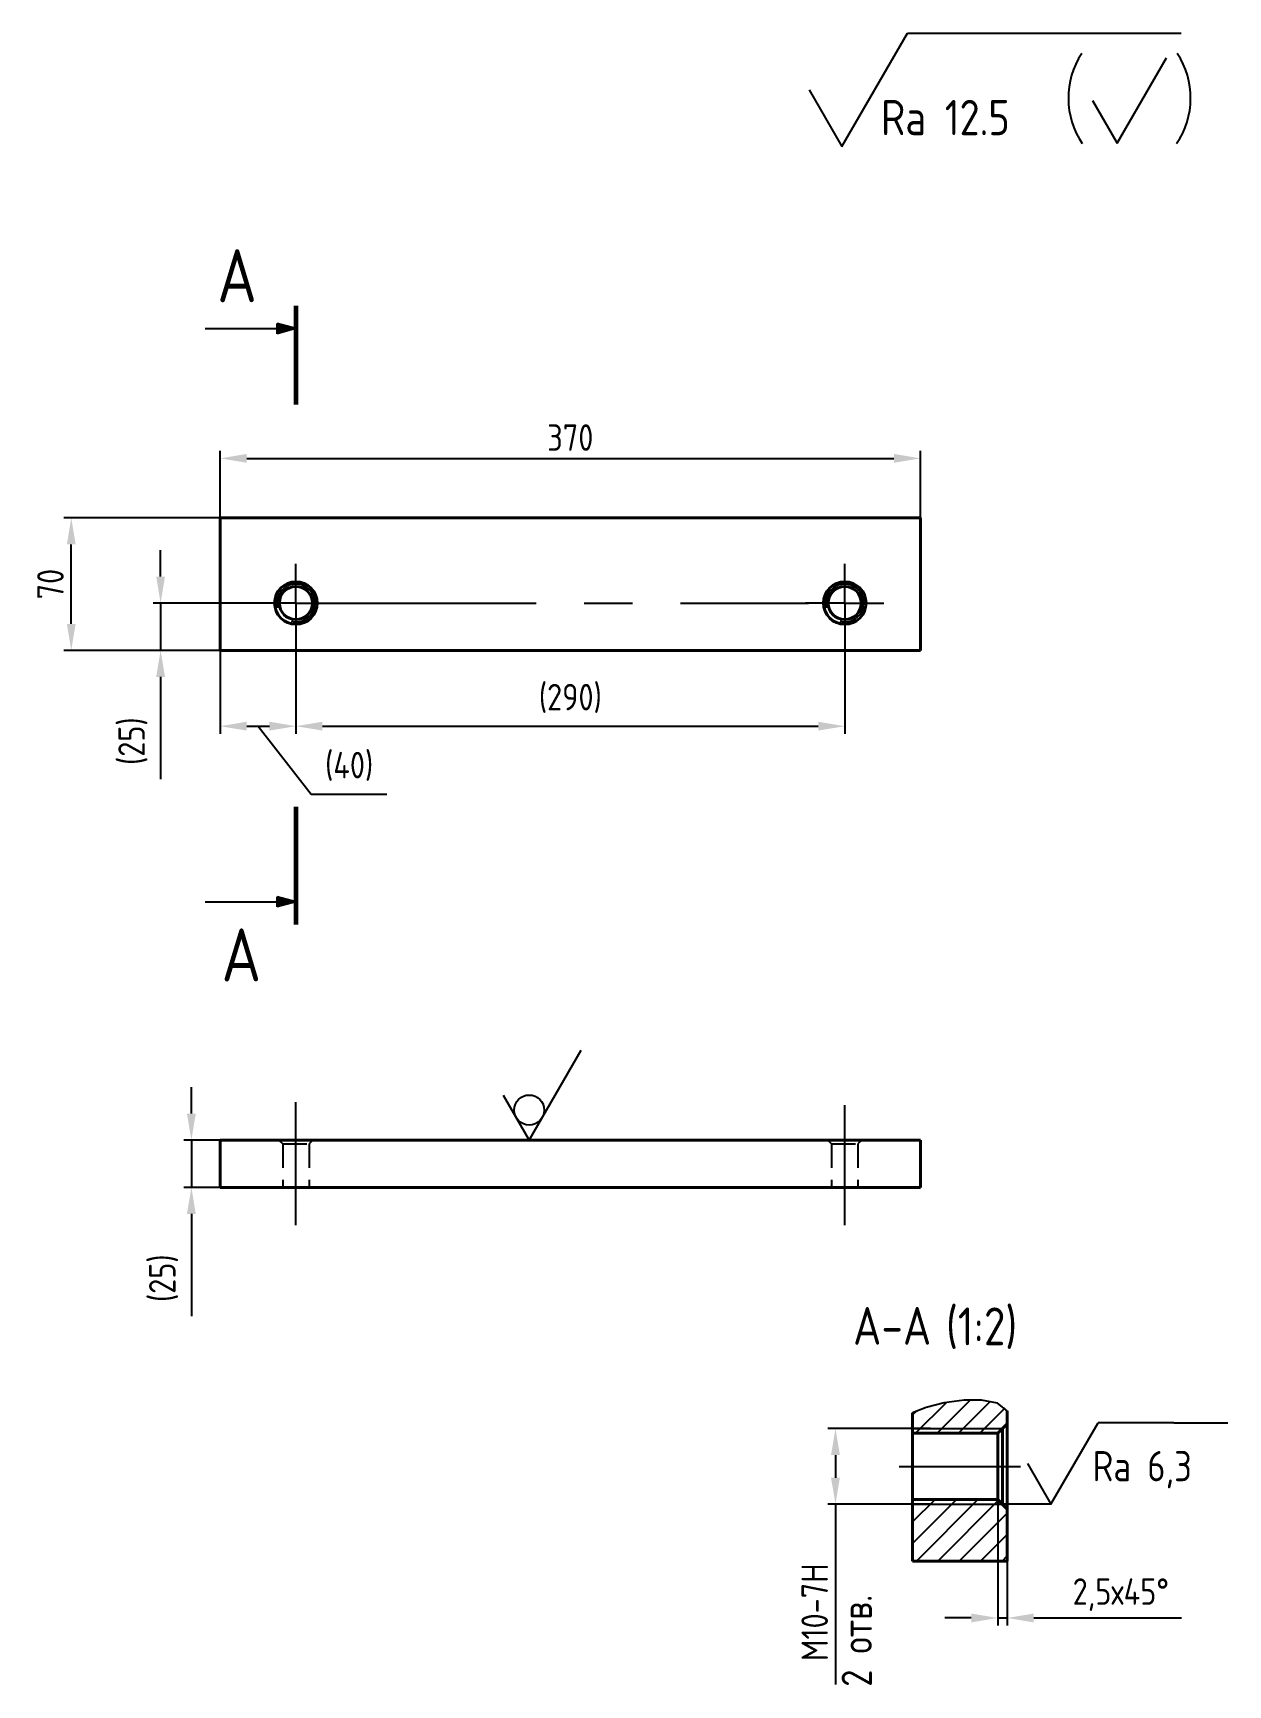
# Model space of a CAD drawing. Header units: millimetres. Extents: x 4 to 867, y 18 to 536.
# Drawn here: x 3.6 to 161.4, y 18.2 to 236.4 of the extents above.
import ezdxf

# ---------------------------------------------------------------- set-up
doc = ezdxf.new("R2010")
doc.units = ezdxf.units.MM
doc.linetypes.add('CENTER', pattern=[50.8, 31.75, -6.35, 6.35, -6.35])
doc.linetypes.add('HIDDEN', pattern=[9.525, 6.35, -3.175])
for name, color, linetype in [('12_SURFACE_FINISH', 7, 'Continuous'), ('Cen', 5, 'CENTER'), ('Hide', 2, 'HIDDEN')]:
    doc.layers.add(name, color=color, linetype=linetype)
doc.layers.add('AM_5', color=3, linetype='Continuous', lineweight=25)
doc.layers.add('Con', color=6, linetype='Continuous', lineweight=40)
doc.styles.add('Style1', font='romans.shx', dxfattribs={"width": 0.8})
doc.dimstyles.new('DIMSTYLE_1$0', dxfattribs={"dimtxt": 3.5, "dimasz": 3.5, "dimexe": 1, "dimexo": 0, "dimgap": 1, "dimtad": 1, "dimdec": 1, "dimlfac": 5, "dimtxsty": 'Style1', "dimcen": 0.09, "dimadec": 1, "dimazin": 2, "dimtp": 0.8, "dimtm": 0.8, "dimtfac": 1, "dimtdec": 1, "dimtofl": 0, "dimtmove": 0, "dimatfit": 3, "dimfxl": 1, "dimtolj": 1, "dimarcsym": 0})

# ---------------------------------------------------------------- blocks, each defined once
blk = doc.blocks.new('*D4')
at = {"layer": 'AM_5', "color": 0, "lineweight": -2, "transparency": 16777216}
for p, q in [((131.01, 42.7), (131.01, 26.06)), ((132.26, 42.6), (132.26, 26.06)), ((127.51, 27.06), (124.01, 27.06)), ((131.01, 27.06), (132.26, 27.06)), ((135.76, 27.06), (155.26, 27.06))]:
    blk.add_line(p, q, dxfattribs=at)
at = {"layer": 'AM_5', "color": 0, "transparency": 16777216}
for points in [[(127.51, 27.64), (127.51, 26.47), (131.01, 27.06)], [(135.76, 27.64), (135.76, 26.47), (132.26, 27.06)]]:
    blk.add_solid(points, dxfattribs=at)
at = {"layer": 'Defpoints', "color": 0, "transparency": 16777216}
for p in [(131.01, 42.7), (132.26, 42.6), (132.26, 27.06)]:
    blk.add_point(p, dxfattribs=at)
at = {"layer": 'AM_5', "color": 0, "transparency": 16777216, "insert": (147.26, 30.14), "char_height": 3.5, "attachment_point": 5, "style": 'Style1'}
blk.add_mtext('\\A1;2,5х45%%D', dxfattribs=at)
blk = doc.blocks.new('*D7')
at = {"layer": 'AM_5', "color": 0, "lineweight": -2, "transparency": 16777216}
for p, q in [((122.1, 52.08), (108.57, 52.08)), ((109.57, 48.58), (109.57, 45.58)), ((122.1, 42.08), (108.57, 42.08)), ((109.57, 42.08), (109.57, 18.28))]:
    blk.add_line(p, q, dxfattribs=at)
at = {"layer": 'AM_5', "color": 0, "transparency": 16777216}
for points in [[(108.98, 48.58), (110.15, 48.58), (109.57, 52.08)], [(108.98, 45.58), (110.15, 45.58), (109.57, 42.08)]]:
    blk.add_solid(points, dxfattribs=at)
at = {"layer": 'Defpoints', "color": 0, "transparency": 16777216}
for p in [(109.57, 52.08), (122.1, 52.08), (122.1, 42.08)]:
    blk.add_point(p, dxfattribs=at)
at = {"layer": 'AM_5', "color": 0, "transparency": 16777216, "insert": (106.82, 27.81), "char_height": 3.5, "attachment_point": 5, "rotation": 90, "style": 'Style1'}
blk.add_mtext('\\A1;М10-7Н', dxfattribs=at)
blk = doc.blocks.new('*D8')
at = {"layer": 'AM_5', "color": 0, "lineweight": -2, "transparency": 16777216}
for p, q in [((24.48, 93.69), (24.48, 97.19)), ((28.29, 90.19), (23.48, 90.19)), ((24.48, 90.19), (24.48, 83.94)), ((28.29, 83.94), (23.48, 83.94)), ((24.48, 80.44), (24.48, 66.94))]:
    blk.add_line(p, q, dxfattribs=at)
at = {"layer": 'AM_5', "color": 0, "transparency": 16777216}
for points in [[(23.89, 93.69), (25.06, 93.69), (24.48, 90.19)], [(23.89, 80.44), (25.06, 80.44), (24.48, 83.94)]]:
    blk.add_solid(points, dxfattribs=at)
at = {"layer": 'Defpoints', "color": 0, "transparency": 16777216}
for p in [(24.48, 90.19), (28.29, 90.19), (28.29, 83.94)]:
    blk.add_point(p, dxfattribs=at)
at = {"layer": 'AM_5', "color": 0, "transparency": 16777216, "insert": (20.81, 71.94), "char_height": 3.5, "attachment_point": 5, "rotation": 90, "style": 'Style1'}
blk.add_mtext('\\A1;(25)', dxfattribs=at)
blk = doc.blocks.new('*D9')
at = {"layer": 'AM_5', "color": 0, "lineweight": -2, "transparency": 16777216}
for p, q in [((38.29, 161.14), (38.29, 143.87)), ((28.29, 154.89), (28.29, 143.87)), ((31.79, 144.87), (34.79, 144.87)), ((33.29, 144.87), (40.32, 135.89)), ((40.32, 135.89), (50.32, 135.89))]:
    blk.add_line(p, q, dxfattribs=at)
at = {"layer": 'AM_5', "color": 0, "transparency": 16777216}
for points in [[(31.79, 145.46), (31.79, 144.29), (28.29, 144.87)], [(34.79, 145.46), (34.79, 144.29), (38.29, 144.87)]]:
    blk.add_solid(points, dxfattribs=at)
at = {"layer": 'Defpoints', "color": 0, "transparency": 16777216}
for p in [(38.29, 161.14), (28.29, 154.89), (38.29, 144.87)]:
    blk.add_point(p, dxfattribs=at)
at = {"layer": 'AM_5', "color": 0, "transparency": 16777216, "insert": (45.32, 139.56), "char_height": 3.5, "attachment_point": 5, "style": 'Style1'}
blk.add_mtext('\\A1;(40)', dxfattribs=at)
blk = doc.blocks.new('*D10')
at = {"layer": 'AM_5', "color": 0, "lineweight": -2, "transparency": 16777216}
for p, q in [((38.29, 161.14), (38.29, 143.87)), ((110.79, 161.14), (110.79, 143.87)), ((41.79, 144.87), (107.29, 144.87))]:
    blk.add_line(p, q, dxfattribs=at)
at = {"layer": 'AM_5', "color": 0, "transparency": 16777216}
for points in [[(41.79, 145.46), (41.79, 144.29), (38.29, 144.87)], [(107.29, 145.46), (107.29, 144.29), (110.79, 144.87)]]:
    blk.add_solid(points, dxfattribs=at)
at = {"layer": 'Defpoints', "color": 0, "transparency": 16777216}
for p in [(38.29, 161.14), (110.79, 161.14), (110.79, 144.87)]:
    blk.add_point(p, dxfattribs=at)
at = {"layer": 'AM_5', "color": 0, "transparency": 16777216, "insert": (74.54, 148.54), "char_height": 3.5, "attachment_point": 5, "style": 'Style1'}
blk.add_mtext('\\A1;(290)', dxfattribs=at)
blk = doc.blocks.new('*D11')
at = {"layer": 'AM_5', "color": 0, "lineweight": -2, "transparency": 16777216}
for p, q in [((28.29, 172.39), (28.29, 181.25)), ((120.79, 172.39), (120.79, 181.25)), ((31.79, 180.25), (117.29, 180.25))]:
    blk.add_line(p, q, dxfattribs=at)
at = {"layer": 'AM_5', "color": 0, "transparency": 16777216}
for points in [[(31.79, 180.84), (31.79, 179.67), (28.29, 180.25)], [(117.29, 180.84), (117.29, 179.67), (120.79, 180.25)]]:
    blk.add_solid(points, dxfattribs=at)
at = {"layer": 'Defpoints', "color": 0, "transparency": 16777216}
for p in [(120.79, 180.25), (28.29, 172.39), (120.79, 172.39)]:
    blk.add_point(p, dxfattribs=at)
at = {"layer": 'AM_5', "color": 0, "transparency": 16777216, "insert": (74.54, 183), "char_height": 3.5, "attachment_point": 5, "style": 'Style1'}
blk.add_mtext('\\A1;370', dxfattribs=at)
blk = doc.blocks.new('*D5')
at = {"layer": 'AM_5', "color": 0, "lineweight": -2, "transparency": 16777216}
for p, q in [((20.41, 164.64), (20.41, 168.14)), ((38.29, 161.14), (19.41, 161.14)), ((20.41, 161.14), (20.41, 154.89)), ((28.29, 154.89), (19.41, 154.89)), ((20.41, 151.39), (20.41, 137.89))]:
    blk.add_line(p, q, dxfattribs=at)
at = {"layer": 'AM_5', "color": 0, "transparency": 16777216}
for points in [[(19.83, 164.64), (21, 164.64), (20.41, 161.14)], [(19.83, 151.39), (21, 151.39), (20.41, 154.89)]]:
    blk.add_solid(points, dxfattribs=at)
at = {"layer": 'Defpoints', "color": 0, "transparency": 16777216}
for p in [(20.41, 161.14), (38.29, 161.14), (28.29, 154.89)]:
    blk.add_point(p, dxfattribs=at)
at = {"layer": 'AM_5', "color": 0, "transparency": 16777216, "insert": (16.75, 142.89), "char_height": 3.5, "attachment_point": 5, "rotation": 90, "style": 'Style1'}
blk.add_mtext('\\A1;(25)', dxfattribs=at)
blk = doc.blocks.new('*D6')
at = {"layer": 'AM_5', "color": 0, "lineweight": -2, "transparency": 16777216}
for p, q in [((28.29, 172.39), (7.61, 172.39)), ((8.61, 158.39), (8.61, 168.89)), ((28.29, 154.89), (7.61, 154.89))]:
    blk.add_line(p, q, dxfattribs=at)
at = {"layer": 'AM_5', "color": 0, "transparency": 16777216}
for points in [[(8.03, 168.89), (9.19, 168.89), (8.61, 172.39)], [(8.03, 158.39), (9.19, 158.39), (8.61, 154.89)]]:
    blk.add_solid(points, dxfattribs=at)
at = {"layer": 'Defpoints', "color": 0, "transparency": 16777216}
for p in [(8.61, 172.39), (28.29, 172.39), (28.29, 154.89)]:
    blk.add_point(p, dxfattribs=at)
at = {"layer": 'AM_5', "color": 0, "transparency": 16777216, "insert": (5.86, 163.64), "char_height": 3.5, "attachment_point": 5, "rotation": 90, "style": 'Style1'}
blk.add_mtext('\\A1;70', dxfattribs=at)

msp = doc.modelspace()

# ---------------------------------------------------------------- linework, layer by layer
at = {"color": 7, "linetype": 'Continuous', "lineweight": 60}
for p, q in [((38.29, 200.388), (38.29, 187.388)), ((38.29, 134.202), (38.29, 121.202)), ((38.29, 131.653), (38.29, 118.653))]:
    msp.add_line(p, q, dxfattribs=at)
at = {"color": 7, "linetype": 'Continuous'}
for p, q in [((26.29, 197.388), (38.29, 197.388)), ((26.29, 121.653), (38.29, 121.653))]:
    msp.add_line(p, q, dxfattribs=at)
at = {"color": 2, "linetype": 'Continuous'}
for p, q in [((38.29, 197.388), (35.8, 198.055)), ((35.8, 196.72), (35.8, 198.055)), ((38.29, 197.388), (35.8, 196.72)), ((38.29, 121.653), (35.8, 122.32)), ((35.8, 120.986), (35.8, 122.32)), ((38.29, 121.653), (35.8, 120.986)), ((72.53, 96.121), (75.966, 102.073)), ((65.683, 96.121), (69.107, 90.191)), ((69.107, 90.191), (72.53, 96.121)), ((121.532, 54.867), (119.76, 54.171)), ((120.161, 51.45), (124.26, 55.549)), ((123.928, 55.489), (121.532, 54.867)), ((122.99, 51.45), (127.399, 55.859)), ((126.563, 55.819), (123.928, 55.489)), ((125.818, 51.45), (130.048, 55.679)), ((128.861, 55.835), (126.563, 55.819)), ((128.647, 51.45), (131.997, 54.8)), ((130.967, 55.414), (128.861, 55.835)), ((132.26, 54.418), (130.967, 55.414)), ((119.76, 53.877), (120.299, 54.416)), ((141.136, 47.454), (144.252, 52.853)), ((154.252, 52.853), (144.252, 52.853)), ((154.252, 52.853), (161.417, 52.853)), ((119.76, 52.075), (131.635, 52.075)), ((134.924, 47.454), (138.03, 42.075)), ((138.03, 42.075), (141.136, 47.454)), ((119.76, 42.563), (119.897, 42.7)), ((119.76, 39.735), (122.725, 42.7)), ((119.76, 36.906), (125.554, 42.7)), ((119.76, 42.075), (131.635, 42.075)), ((120.257, 34.575), (128.382, 42.7)), ((123.085, 34.575), (131.11, 42.6)), ((138.03, 42.075), (131.635, 42.075)), ((125.914, 34.575), (132.26, 40.921)), ((128.742, 34.575), (132.26, 38.093)), ((131.571, 34.575), (132.26, 35.264))]:
    msp.add_line(p, q, dxfattribs=at)
msp.add_circle((69.107, 94.16), 1.984, dxfattribs=at)
for centre in [(38.29, 161.142), (110.79, 161.142)]:
    msp.add_arc(centre, 2.5, 255, 195, dxfattribs=at)
for points in [[(35.8, 198.055), (38.29, 197.388), (35.8, 196.72)], [(35.8, 122.32), (38.29, 121.653), (35.8, 120.986)]]:
    msp.add_solid(points, dxfattribs=at)
at = {"layer": '12_SURFACE_FINISH', "color": 2, "linetype": 'Continuous'}
for p, q in [((110.401, 221.444), (119.061, 236.444)), ((119.061, 236.444), (155.238, 236.444)), ((150.038, 227.533), (153.286, 233.158)), ((106.071, 228.944), (110.401, 221.444)), ((143.543, 227.533), (146.79, 221.908)), ((146.79, 221.908), (150.038, 227.533))]:
    msp.add_line(p, q, dxfattribs=at)
for centre, start, end in [((151.068, 227.859), 146.7128, 214.11158), ((145.745, 227.859), 325.88842, 33.2872)]:
    msp.add_arc(centre, 10.738, start, end, dxfattribs=at)
at = {"layer": 'Cen', "linetype": 'CENTER'}
for p, q in [((38.29, 161.142), (38.29, 166.329)), ((38.29, 161.142), (33.102, 161.142)), ((38.29, 161.142), (38.29, 155.954)), ((38.29, 161.142), (106.006, 161.142)), ((38.29, 78.941), (38.29, 95.191)), ((118, 47.075), (134.02, 47.075))]:
    msp.add_line(p, q, dxfattribs=at)
at = {"layer": 'Cen', "linetype": 'CENTER', "ltscale": 0.5}
for p, q in [((110.79, 161.142), (110.79, 166.329)), ((110.79, 161.142), (105.602, 161.142)), ((110.79, 161.142), (115.977, 161.142)), ((110.79, 161.142), (110.79, 155.954)), ((110.79, 78.941), (110.79, 95.191))]:
    msp.add_line(p, q, dxfattribs=at)
at = {"layer": 'Con', "linetype": 'Continuous'}
for p, q in [((28.29, 172.392), (28.29, 154.892)), ((120.79, 172.392), (28.29, 172.392)), ((120.79, 154.892), (120.79, 172.392)), ((28.29, 154.892), (120.79, 154.892)), ((28.29, 90.191), (28.29, 83.941)), ((120.79, 90.191), (28.29, 90.191)), ((120.79, 90.191), (120.79, 83.941)), ((120.79, 83.941), (28.29, 83.941)), ((119.76, 34.575), (119.76, 54.171)), ((131.01, 51.45), (132.26, 52.7)), ((132.26, 34.575), (132.26, 54.418)), ((119.76, 51.45), (131.01, 51.45)), ((131.01, 42.7), (131.01, 51.45)), ((131.635, 42.075), (131.635, 52.075)), ((119.76, 42.7), (131.01, 42.7)), ((131.01, 42.7), (132.26, 41.45)), ((119.76, 34.575), (132.26, 34.575))]:
    msp.add_line(p, q, dxfattribs=at)
for centre, radius in [((38.29, 161.142), 2.812), ((110.79, 161.142), 2.812), ((38.29, 161.142), 2.188), ((110.79, 161.142), 2.188)]:
    msp.add_circle(centre, radius, dxfattribs=at)
at = {"layer": 'Hide', "ltscale": 0.5}
for p, q in [((36.04, 90.191), (36.54, 89.696)), ((36.54, 89.696), (36.54, 83.941)), ((36.54, 89.696), (40.04, 89.696)), ((40.54, 90.191), (40.04, 89.696)), ((40.04, 89.696), (40.04, 83.941)), ((108.54, 90.191), (109.04, 89.696)), ((109.04, 89.696), (109.04, 83.941)), ((109.04, 89.696), (112.54, 89.696)), ((113.04, 90.191), (112.54, 89.696)), ((112.54, 89.696), (112.54, 83.941))]:
    msp.add_line(p, q, dxfattribs=at)

# ---------------------------------------------------------------- texts
at = {"color": 7, "style": 'Style1', "width": 0.8}
for p in [(27.892, 200.888), (28.456, 111.153)]:
    msp.add_text('А', height=7, dxfattribs=at).set_placement(p)
at = {"color": 2, "style": 'Style1', "width": 0.8}
for s, p in [('А-А', (111.885, 63.15)), ('(1:2)', (124.175, 63.079))]:
    msp.add_text(s, height=5, dxfattribs=at).set_placement(p)
at = {"color": 2, "linetype": 'Continuous', "style": 'Style1', "width": 0.8}
msp.add_text('Ra 6,3', height=4, dxfattribs=at).set_placement((143.526, 45.115))
msp.add_text('2 отв.', height=4, rotation=90, dxfattribs=at).set_placement((114.38, 17.967))
at = {"layer": '12_SURFACE_FINISH', "color": 2, "linetype": 'Continuous', "style": 'Style1', "width": 0.8}
msp.add_text('Ra 12.5', height=4.6667, dxfattribs=at).set_placement((115.581, 222.948))

# ---------------------------------------------------------------- dimensions: what is measured, and where the dimension line sits
at = {"layer": 'AM_5'}
dim = msp.add_linear_dim(base=(120.79, 180.252), p1=(28.29, 172.392), p2=(120.79, 172.392), dimstyle='DIMSTYLE_1$0', override={"dimlfac": 4, "dimtofl": 1}, dxfattribs=at)
dim.commit()
dim.dimension.update_dxf_attribs({"geometry": '*D11', "text_midpoint": (74.54, 183.002)})
dim = msp.add_linear_dim(base=(8.608, 172.392), p1=(28.29, 154.892), p2=(28.29, 172.392), angle=90, dimstyle='DIMSTYLE_1$0', override={"dimlfac": 4, "dimtofl": 1}, dxfattribs=at)
dim.commit()
dim.dimension.update_dxf_attribs({"geometry": '*D6', "text_midpoint": (5.858, 163.642)})
for base, p1, p2, text, override, picture, middle in [((20.415, 161.142), (28.29, 154.892), (38.29, 161.142), '(<>)', {"dimlfac": 4, "dimtofl": 1}, '*D5', (20.415, 142.892)), ((24.477, 90.191), (28.29, 83.941), (28.29, 90.191), '(<>)', {"dimlfac": 4, "dimtofl": 1}, '*D8', (24.477, 71.941)), ((109.568, 52.075), (122.1, 42.075), (122.1, 52.075), 'М<>-7Н', {"dimlfac": 1}, '*D7', (109.568, 27.812))]:
    dim = msp.add_linear_dim(base=base, p1=p1, p2=p2, angle=90, text=text, dimstyle='DIMSTYLE_1$0', override=override, dxfattribs=at)
    dim.commit()
    dim.dimension.update_dxf_attribs({"geometry": picture, "text_midpoint": middle, "dimtype": 160})
dim = msp.add_linear_dim(base=(38.29, 144.875), p1=(28.29, 154.892), p2=(38.29, 161.142), text='(<>)', dimstyle='DIMSTYLE_1$0', override={"dimlfac": 4, "dimtofl": 1, "dimtmove": 1}, dxfattribs=at)
dim.commit()
dim.dimension.update_dxf_attribs({"geometry": '*D9', "text_midpoint": (41.32, 135.893), "dimtype": 160})
for base, p1, p2, text, override, picture, middle in [((110.79, 144.875), (38.29, 161.142), (110.79, 161.142), '(<>)', {"dimlfac": 4, "dimpost": '', "dimtofl": 1}, '*D10', (74.54, 148.541)), ((132.26, 27.058), (131.01, 42.7), (132.26, 42.6), '<>х45%%D', {"dimlfac": 2, "dimpost": '', "dimtofl": 1}, '*D4', (147.26, 30.141))]:
    dim = msp.add_linear_dim(base=base, p1=p1, p2=p2, text=text, dimstyle='DIMSTYLE_1$0', override=override, dxfattribs=at)
    dim.commit()
    dim.dimension.update_dxf_attribs({"geometry": picture, "text_midpoint": middle})

doc.saveas('drawing.dxf')
